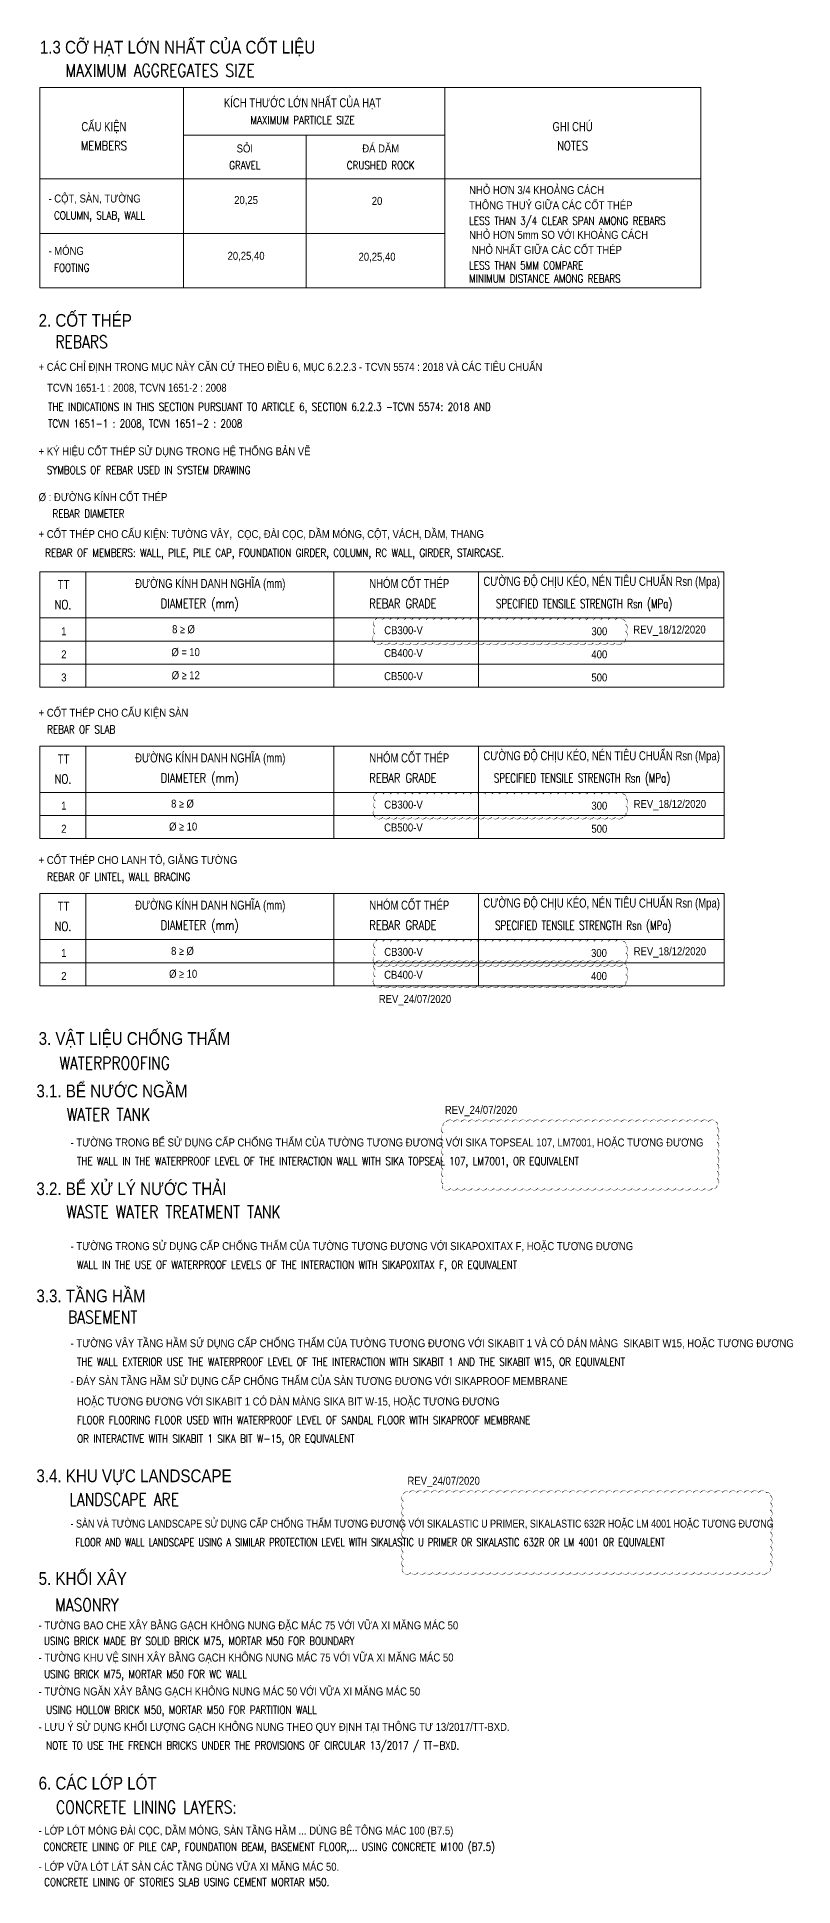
# Model space of a CAD drawing. Header units: millimetres. Extents: x 408913 to 1237273, y -191467 to -86666.
# Drawn here: x 493749 to 514529, y -182634 to -131793 of the extents above; entities that cross this region are included whole.
import ezdxf
from ezdxf.enums import TextEntityAlignment as Align

# ---------------------------------------------------------------- set-up
doc = ezdxf.new("R2010")
doc.units = ezdxf.units.MM
doc.header["$LTSCALE"] = 35
for name, color, linetype, lineweight in [('NDC_S_CONTINUOUS', 3, 'Continuous', 20), ('NDC_S_ENG TEXT', 2, 'Continuous', 9), ('NDC_S_VN TEXT', 7, 'Continuous', 9)]:
    doc.layers.add(name, color=color, linetype=linetype, lineweight=lineweight)
doc.styles.add('NDC_ARIAL', font='arial.ttf', dxfattribs={"width": 0.85})
doc.styles.add('NDC_ROMANS', font='romans.shx', dxfattribs={"width": 0.8})

msp = doc.modelspace()

# ---------------------------------------------------------------- linework, layer by layer
at = {"layer": 'DEFPOINTS', "color": 1}
for points in [[(503037.7, -148449.8, 0, 20, 0.5205671), (503237.7, -148449.8, 0, 20, 0.5205671), (503437.7, -148449.8, 0, 20, 0.5205671), (503637.7, -148449.8, 0, 20, 0.5205671), (503837.7, -148449.8, 0, 20, 0.5205671), (504037.7, -148449.8, 0, 20, 0.5205671), (504237.7, -148449.8, 0, 20, 0.5205671), (504437.7, -148449.8, 0, 20, 0.5205671), (504637.7, -148449.8, 0, 20, 0.5205671), (504837.7, -148449.8, 0, 20, 0.5205671), (505037.7, -148449.8, 0, 20, 0.5205671), (505237.7, -148449.8, 0, 20, 0.5205671), (505437.7, -148449.8, 0, 20, 0.5205671), (505637.7, -148449.8, 0, 20, 0.5205671), (505837.7, -148449.8, 0, 20, 0.5205671), (506037.7, -148449.8, 0, 20, 0.5205671), (506237.7, -148449.8, 0, 20, 0.5205671), (506437.7, -148449.8, 0, 20, 0.5205671), (506637.7, -148449.8, 0, 20, 0.5205671), (506837.7, -148449.8, 0, 20, 0.5205671), (507037.7, -148449.8, 0, 20, 0.5205671), (507237.7, -148449.8, 0, 20, 0.5205671), (507437.7, -148449.8, 0, 20, 0.5205671), (507637.7, -148449.8, 0, 20, 0.5205671), (507837.7, -148449.8, 0, 20, 0.5205671), (508037.7, -148449.8, 0, 20, 0.5205671), (508237.7, -148449.8, 0, 20, 0.5205671), (508437.7, -148449.8, 0, 20, 0.5205671), (508637.7, -148449.8, 0, 20, 0.5205671), (508837.7, -148449.8, 0, 20, 0.5205671), (509037.7, -148449.8, 0, 20, 0.5205671), (509237.7, -148449.8, 0, 20, 0.5205671), (509437.7, -148449.8, 0, 20, 0.5205671), (509637.7, -148449.8, 0, 20, 0.5205671), (509837.7, -148449.8, 0, 20, 0.5205671), (509925.2, -148337.3, 0, 20, 0.5205671), (509925.2, -148137.3, 0, 20, 0.5205671), (509925.2, -147937.3, 0, 20, 0.5205671), (509847.2, -147815.3, 0, 20, 0.5205671), (509647.2, -147815.3, 0, 20, 0.5205671), (509447.2, -147815.3, 0, 20, 0.5205671), (509247.2, -147815.3, 0, 20, 0.5205671), (509047.2, -147815.3, 0, 20, 0.5205671), (508847.2, -147815.3, 0, 20, 0.5205671), (508647.2, -147815.3, 0, 20, 0.5205671), (508447.2, -147815.3, 0, 20, 0.5205671), (508247.2, -147815.3, 0, 20, 0.5205671), (508047.2, -147815.3, 0, 20, 0.5205671), (507847.2, -147815.3, 0, 20, 0.5205671), (507647.2, -147815.3, 0, 20, 0.5205671), (507447.2, -147815.3, 0, 20, 0.5205671), (507247.2, -147815.3, 0, 20, 0.5205671), (507047.2, -147815.3, 0, 20, 0.5205671), (506847.2, -147815.3, 0, 20, 0.5205671), (506647.2, -147815.3, 0, 20, 0.5205671), (506447.2, -147815.3, 0, 20, 0.5205671), (506247.2, -147815.3, 0, 20, 0.5205671), (506047.2, -147815.3, 0, 20, 0.5205671), (505847.2, -147815.3, 0, 20, 0.5205671), (505647.2, -147815.3, 0, 20, 0.5205671), (505447.2, -147815.3, 0, 20, 0.5205671), (505247.2, -147815.3, 0, 20, 0.5205671), (505047.2, -147815.3, 0, 20, 0.5205671), (504847.2, -147815.3, 0, 20, 0.5205671), (504647.2, -147815.3, 0, 20, 0.5205671), (504447.2, -147815.3, 0, 20, 0.5205671), (504247.2, -147815.3, 0, 20, 0.5205671), (504047.2, -147815.3, 0, 20, 0.5205671), (503847.2, -147815.3, 0, 20, 0.5205671), (503647.2, -147815.3, 0, 20, 0.5205671), (503447.2, -147815.3, 0, 20, 0.5205671), (503247.2, -147815.3, 0, 20, 0.5205671), (503047.2, -147815.3, 0, 20, 0.5205671), (503037.7, -148005.8, 0, 20, 0.5205671), (503037.7, -148205.8, 0, 20, 0.5205671)], [(503047.9, -153245.3, 0, 20, 0.5205671), (503247.9, -153245.3, 0, 20, 0.5205671), (503447.9, -153245.3, 0, 20, 0.5205671), (503647.9, -153245.3, 0, 20, 0.5205671), (503847.9, -153245.3, 0, 20, 0.5205671), (504047.9, -153245.3, 0, 20, 0.5205671), (504247.9, -153245.3, 0, 20, 0.5205671), (504447.9, -153245.3, 0, 20, 0.5205671), (504647.9, -153245.3, 0, 20, 0.5205671), (504847.9, -153245.3, 0, 20, 0.5205671), (505047.9, -153245.3, 0, 20, 0.5205671), (505247.9, -153245.3, 0, 20, 0.5205671), (505447.9, -153245.3, 0, 20, 0.5205671), (505647.9, -153245.3, 0, 20, 0.5205671), (505847.9, -153245.3, 0, 20, 0.5205671), (506047.9, -153245.3, 0, 20, 0.5205671), (506247.9, -153245.3, 0, 20, 0.5205671), (506447.9, -153245.3, 0, 20, 0.5205671), (506647.9, -153245.3, 0, 20, 0.5205671), (506847.9, -153245.3, 0, 20, 0.5205671), (507047.9, -153245.3, 0, 20, 0.5205671), (507247.9, -153245.3, 0, 20, 0.5205671), (507447.9, -153245.3, 0, 20, 0.5205671), (507647.9, -153245.3, 0, 20, 0.5205671), (507847.9, -153245.3, 0, 20, 0.5205671), (508047.9, -153245.3, 0, 20, 0.5205671), (508247.9, -153245.3, 0, 20, 0.5205671), (508447.9, -153245.3, 0, 20, 0.5205671), (508647.9, -153245.3, 0, 20, 0.5205671), (508847.9, -153245.3, 0, 20, 0.5205671), (509047.9, -153245.3, 0, 20, 0.5205671), (509247.9, -153245.3, 0, 20, 0.5205671), (509447.9, -153245.3, 0, 20, 0.5205671), (509647.9, -153245.3, 0, 20, 0.5205671), (509847.9, -153245.3, 0, 20, 0.5205671), (509935.5, -153132.9, 0, 20, 0.5205671), (509935.5, -152932.9, 0, 20, 0.5205671), (509935.5, -152732.9, 0, 20, 0.5205671), (509857.5, -152610.9, 0, 20, 0.5205671), (509657.5, -152610.9, 0, 20, 0.5205671), (509457.5, -152610.9, 0, 20, 0.5205671), (509257.5, -152610.9, 0, 20, 0.5205671), (509057.5, -152610.9, 0, 20, 0.5205671), (508857.5, -152610.9, 0, 20, 0.5205671), (508657.5, -152610.9, 0, 20, 0.5205671), (508457.5, -152610.9, 0, 20, 0.5205671), (508257.5, -152610.9, 0, 20, 0.5205671), (508057.5, -152610.9, 0, 20, 0.5205671), (507857.5, -152610.9, 0, 20, 0.5205671), (507657.5, -152610.9, 0, 20, 0.5205671), (507457.5, -152610.9, 0, 20, 0.5205671), (507257.5, -152610.9, 0, 20, 0.5205671), (507057.5, -152610.9, 0, 20, 0.5205671), (506857.5, -152610.9, 0, 20, 0.5205671), (506657.5, -152610.9, 0, 20, 0.5205671), (506457.5, -152610.9, 0, 20, 0.5205671), (506257.5, -152610.9, 0, 20, 0.5205671), (506057.5, -152610.9, 0, 20, 0.5205671), (505857.5, -152610.9, 0, 20, 0.5205671), (505657.5, -152610.9, 0, 20, 0.5205671), (505457.5, -152610.9, 0, 20, 0.5205671), (505257.5, -152610.9, 0, 20, 0.5205671), (505057.5, -152610.9, 0, 20, 0.5205671), (504857.5, -152610.9, 0, 20, 0.5205671), (504657.5, -152610.9, 0, 20, 0.5205671), (504457.5, -152610.9, 0, 20, 0.5205671), (504257.5, -152610.9, 0, 20, 0.5205671), (504057.5, -152610.9, 0, 20, 0.5205671), (503857.5, -152610.9, 0, 20, 0.5205671), (503657.5, -152610.9, 0, 20, 0.5205671), (503457.5, -152610.9, 0, 20, 0.5205671), (503257.5, -152610.9, 0, 20, 0.5205671), (503057.5, -152610.9, 0, 20, 0.5205671), (503047.9, -152801.3, 0, 20, 0.5205671), (503047.9, -153001.3, 0, 20, 0.5205671)], [(503047.9, -157294.7, 0, 20, 0.5205671), (503247.9, -157294.7, 0, 20, 0.5205671), (503447.9, -157294.7, 0, 20, 0.5205671), (503647.9, -157294.7, 0, 20, 0.5205671), (503847.9, -157294.7, 0, 20, 0.5205671), (504047.9, -157294.7, 0, 20, 0.5205671), (504247.9, -157294.7, 0, 20, 0.5205671), (504447.9, -157294.7, 0, 20, 0.5205671), (504647.9, -157294.7, 0, 20, 0.5205671), (504847.9, -157294.7, 0, 20, 0.5205671), (505047.9, -157294.7, 0, 20, 0.5205671), (505247.9, -157294.7, 0, 20, 0.5205671), (505447.9, -157294.7, 0, 20, 0.5205671), (505647.9, -157294.7, 0, 20, 0.5205671), (505847.9, -157294.7, 0, 20, 0.5205671), (506047.9, -157294.7, 0, 20, 0.5205671), (506247.9, -157294.7, 0, 20, 0.5205671), (506447.9, -157294.7, 0, 20, 0.5205671), (506647.9, -157294.7, 0, 20, 0.5205671), (506847.9, -157294.7, 0, 20, 0.5205671), (507047.9, -157294.7, 0, 20, 0.5205671), (507247.9, -157294.7, 0, 20, 0.5205671), (507447.9, -157294.7, 0, 20, 0.5205671), (507647.9, -157294.7, 0, 20, 0.5205671), (507847.9, -157294.7, 0, 20, 0.5205671), (508047.9, -157294.7, 0, 20, 0.5205671), (508247.9, -157294.7, 0, 20, 0.5205671), (508447.9, -157294.7, 0, 20, 0.5205671), (508647.9, -157294.7, 0, 20, 0.5205671), (508847.9, -157294.7, 0, 20, 0.5205671), (509047.9, -157294.7, 0, 20, 0.5205671), (509247.9, -157294.7, 0, 20, 0.5205671), (509447.9, -157294.7, 0, 20, 0.5205671), (509647.9, -157294.7, 0, 20, 0.5205671), (509847.9, -157294.7, 0, 20, 0.5205671), (509935.5, -157182.2, 0, 20, 0.5205671), (509935.5, -156982.2, 0, 20, 0.5205671), (509935.5, -156782.2, 0, 20, 0.5205671), (509857.5, -156660.2, 0, 20, 0.5205671), (509657.5, -156660.2, 0, 20, 0.5205671), (509457.5, -156660.2, 0, 20, 0.5205671), (509257.5, -156660.2, 0, 20, 0.5205671), (509057.5, -156660.2, 0, 20, 0.5205671), (508857.5, -156660.2, 0, 20, 0.5205671), (508657.5, -156660.2, 0, 20, 0.5205671), (508457.5, -156660.2, 0, 20, 0.5205671), (508257.5, -156660.2, 0, 20, 0.5205671), (508057.5, -156660.2, 0, 20, 0.5205671), (507857.5, -156660.2, 0, 20, 0.5205671), (507657.5, -156660.2, 0, 20, 0.5205671), (507457.5, -156660.2, 0, 20, 0.5205671), (507257.5, -156660.2, 0, 20, 0.5205671), (507057.5, -156660.2, 0, 20, 0.5205671), (506857.5, -156660.2, 0, 20, 0.5205671), (506657.5, -156660.2, 0, 20, 0.5205671), (506457.5, -156660.2, 0, 20, 0.5205671), (506257.5, -156660.2, 0, 20, 0.5205671), (506057.5, -156660.2, 0, 20, 0.5205671), (505857.5, -156660.2, 0, 20, 0.5205671), (505657.5, -156660.2, 0, 20, 0.5205671), (505457.5, -156660.2, 0, 20, 0.5205671), (505257.5, -156660.2, 0, 20, 0.5205671), (505057.5, -156660.2, 0, 20, 0.5205671), (504857.5, -156660.2, 0, 20, 0.5205671), (504657.5, -156660.2, 0, 20, 0.5205671), (504457.5, -156660.2, 0, 20, 0.5205671), (504257.5, -156660.2, 0, 20, 0.5205671), (504057.5, -156660.2, 0, 20, 0.5205671), (503857.5, -156660.2, 0, 20, 0.5205671), (503657.5, -156660.2, 0, 20, 0.5205671), (503457.5, -156660.2, 0, 20, 0.5205671), (503257.5, -156660.2, 0, 20, 0.5205671), (503057.5, -156660.2, 0, 20, 0.5205671), (503047.9, -156850.7, 0, 20, 0.5205671), (503047.9, -157050.7, 0, 20, 0.5205671)], [(503047.9, -157881.9, 0, 20, 0.5205671), (503247.9, -157881.9, 0, 20, 0.5205671), (503447.9, -157881.9, 0, 20, 0.5205671), (503647.9, -157881.9, 0, 20, 0.5205671), (503847.9, -157881.9, 0, 20, 0.5205671), (504047.9, -157881.9, 0, 20, 0.5205671), (504247.9, -157881.9, 0, 20, 0.5205671), (504447.9, -157881.9, 0, 20, 0.5205671), (504647.9, -157881.9, 0, 20, 0.5205671), (504847.9, -157881.9, 0, 20, 0.5205671), (505047.9, -157881.9, 0, 20, 0.5205671), (505247.9, -157881.9, 0, 20, 0.5205671), (505447.9, -157881.9, 0, 20, 0.5205671), (505647.9, -157881.9, 0, 20, 0.5205671), (505847.9, -157881.9, 0, 20, 0.5205671), (506047.9, -157881.9, 0, 20, 0.5205671), (506247.9, -157881.9, 0, 20, 0.5205671), (506447.9, -157881.9, 0, 20, 0.5205671), (506647.9, -157881.9, 0, 20, 0.5205671), (506847.9, -157881.9, 0, 20, 0.5205671), (507047.9, -157881.9, 0, 20, 0.5205671), (507247.9, -157881.9, 0, 20, 0.5205671), (507447.9, -157881.9, 0, 20, 0.5205671), (507647.9, -157881.9, 0, 20, 0.5205671), (507847.9, -157881.9, 0, 20, 0.5205671), (508047.9, -157881.9, 0, 20, 0.5205671), (508247.9, -157881.9, 0, 20, 0.5205671), (508447.9, -157881.9, 0, 20, 0.5205671), (508647.9, -157881.9, 0, 20, 0.5205671), (508847.9, -157881.9, 0, 20, 0.5205671), (509047.9, -157881.9, 0, 20, 0.5205671), (509247.9, -157881.9, 0, 20, 0.5205671), (509447.9, -157881.9, 0, 20, 0.5205671), (509647.9, -157881.9, 0, 20, 0.5205671), (509847.9, -157881.9, 0, 20, 0.5205671), (509935.5, -157769.5, 0, 20, 0.5205671), (509935.5, -157569.5, 0, 20, 0.5205671), (509935.5, -157369.5, 0, 20, 0.5205671), (509857.5, -157247.5, 0, 20, 0.5205671), (509657.5, -157247.5, 0, 20, 0.5205671), (509457.5, -157247.5, 0, 20, 0.5205671), (509257.5, -157247.5, 0, 20, 0.5205671), (509057.5, -157247.5, 0, 20, 0.5205671), (508857.5, -157247.5, 0, 20, 0.5205671), (508657.5, -157247.5, 0, 20, 0.5205671), (508457.5, -157247.5, 0, 20, 0.5205671), (508257.5, -157247.5, 0, 20, 0.5205671), (508057.5, -157247.5, 0, 20, 0.5205671), (507857.5, -157247.5, 0, 20, 0.5205671), (507657.5, -157247.5, 0, 20, 0.5205671), (507457.5, -157247.5, 0, 20, 0.5205671), (507257.5, -157247.5, 0, 20, 0.5205671), (507057.5, -157247.5, 0, 20, 0.5205671), (506857.5, -157247.5, 0, 20, 0.5205671), (506657.5, -157247.5, 0, 20, 0.5205671), (506457.5, -157247.5, 0, 20, 0.5205671), (506257.5, -157247.5, 0, 20, 0.5205671), (506057.5, -157247.5, 0, 20, 0.5205671), (505857.5, -157247.5, 0, 20, 0.5205671), (505657.5, -157247.5, 0, 20, 0.5205671), (505457.5, -157247.5, 0, 20, 0.5205671), (505257.5, -157247.5, 0, 20, 0.5205671), (505057.5, -157247.5, 0, 20, 0.5205671), (504857.5, -157247.5, 0, 20, 0.5205671), (504657.5, -157247.5, 0, 20, 0.5205671), (504457.5, -157247.5, 0, 20, 0.5205671), (504257.5, -157247.5, 0, 20, 0.5205671), (504057.5, -157247.5, 0, 20, 0.5205671), (503857.5, -157247.5, 0, 20, 0.5205671), (503657.5, -157247.5, 0, 20, 0.5205671), (503457.5, -157247.5, 0, 20, 0.5205671), (503257.5, -157247.5, 0, 20, 0.5205671), (503057.5, -157247.5, 0, 20, 0.5205671), (503047.9, -157437.9, 0, 20, 0.5205671), (503047.9, -157637.9, 0, 20, 0.5205671)], [(504913.1, -163450.4, 0, 20, 0.5205671), (505113.1, -163450.4, 0, 20, 0.5205671), (505313.1, -163450.4, 0, 20, 0.5205671), (505513.1, -163450.4, 0, 20, 0.5205671), (505713.1, -163450.4, 0, 20, 0.5205671), (505913.1, -163450.4, 0, 20, 0.5205671), (506113.1, -163450.4, 0, 20, 0.5205671), (506313.1, -163450.4, 0, 20, 0.5205671), (506513.1, -163450.4, 0, 20, 0.5205671), (506713.1, -163450.4, 0, 20, 0.5205671), (506913.1, -163450.4, 0, 20, 0.5205671), (507113.1, -163450.4, 0, 20, 0.5205671), (507313.1, -163450.4, 0, 20, 0.5205671), (507513.1, -163450.4, 0, 20, 0.5205671), (507713.1, -163450.4, 0, 20, 0.5205671), (507913.1, -163450.4, 0, 20, 0.5205671), (508113.1, -163450.4, 0, 20, 0.5205671), (508313.1, -163450.4, 0, 20, 0.5205671), (508513.1, -163450.4, 0, 20, 0.5205671), (508713.1, -163450.4, 0, 20, 0.5205671), (508913.1, -163450.4, 0, 20, 0.5205671), (509113.1, -163450.4, 0, 20, 0.5205671), (509313.1, -163450.4, 0, 20, 0.5205671), (509513.1, -163450.4, 0, 20, 0.5205671), (509713.1, -163450.4, 0, 20, 0.5205671), (509913.1, -163450.4, 0, 20, 0.5205671), (510113.1, -163450.4, 0, 20, 0.5205671), (510313.1, -163450.4, 0, 20, 0.5205671), (510513.1, -163450.4, 0, 20, 0.5205671), (510713.1, -163450.4, 0, 20, 0.5205671), (510913.1, -163450.4, 0, 20, 0.5205671), (511113.1, -163450.4, 0, 20, 0.5205671), (511313.1, -163450.4, 0, 20, 0.5205671), (511513.1, -163450.4, 0, 20, 0.5205671), (511713.1, -163450.4, 0, 20, 0.5205671), (511913.1, -163450.4, 0, 20, 0.5205671), (512113.1, -163450.4, 0, 20, 0.5205671), (512313.1, -163450.4, 0, 20, 0.5205671), (512443, -163380.2, 0, 20, 0.5205671), (512443, -163180.2, 0, 20, 0.5205671), (512443, -162980.2, 0, 20, 0.5205671), (512443, -162780.2, 0, 20, 0.5205671), (512443, -162580.2, 0, 20, 0.5205671), (512443, -162380.2, 0, 20, 0.5205671), (512443, -162180.2, 0, 20, 0.5205671), (512443, -161980.2, 0, 20, 0.5205671), (512443, -161780.2, 0, 20, 0.5205671), (512402.2, -161621, 0, 20, 0.5205671), (512202.2, -161621, 0, 20, 0.5205671), (512002.2, -161621, 0, 20, 0.5205671), (511802.2, -161621, 0, 20, 0.5205671), (511602.2, -161621, 0, 20, 0.5205671), (511402.2, -161621, 0, 20, 0.5205671), (511202.2, -161621, 0, 20, 0.5205671), (511002.2, -161621, 0, 20, 0.5205671), (510802.2, -161621, 0, 20, 0.5205671), (510602.2, -161621, 0, 20, 0.5205671), (510402.2, -161621, 0, 20, 0.5205671), (510202.2, -161621, 0, 20, 0.5205671), (510002.2, -161621, 0, 20, 0.5205671), (509802.2, -161621, 0, 20, 0.5205671), (509602.2, -161621, 0, 20, 0.5205671), (509402.2, -161621, 0, 20, 0.5205671), (509202.2, -161621, 0, 20, 0.5205671), (509002.2, -161621, 0, 20, 0.5205671), (508802.2, -161621, 0, 20, 0.5205671), (508602.2, -161621, 0, 20, 0.5205671), (508402.2, -161621, 0, 20, 0.5205671), (508202.2, -161621, 0, 20, 0.5205671), (508002.2, -161621, 0, 20, 0.5205671), (507802.2, -161621, 0, 20, 0.5205671), (507602.2, -161621, 0, 20, 0.5205671), (507402.2, -161621, 0, 20, 0.5205671), (507202.2, -161621, 0, 20, 0.5205671), (507002.2, -161621, 0, 20, 0.5205671), (506802.2, -161621, 0, 20, 0.5205671), (506602.2, -161621, 0, 20, 0.5205671), (506402.2, -161621, 0, 20, 0.5205671), (506202.2, -161621, 0, 20, 0.5205671), (506002.2, -161621, 0, 20, 0.5205671), (505802.2, -161621, 0, 20, 0.5205671), (505602.2, -161621, 0, 20, 0.5205671), (505402.2, -161621, 0, 20, 0.5205671), (505202.2, -161621, 0, 20, 0.5205671), (505002.2, -161621, 0, 20, 0.5205671), (504913.1, -161731.8, 0, 20, 0.5205671), (504913.1, -161931.8, 0, 20, 0.5205671), (504913.1, -162131.8, 0, 20, 0.5205671), (504913.1, -162331.8, 0, 20, 0.5205671), (504913.1, -162531.8, 0, 20, 0.5205671), (504913.1, -162731.8, 0, 20, 0.5205671), (504913.1, -162931.8, 0, 20, 0.5205671), (504913.1, -163131.8, 0, 20, 0.5205671), (504913.1, -163331.8, 0, 20, 0.5205671)], [(503822.7, -174013.2, 0, 20, 0.5205671), (504022.7, -174013.2, 0, 20, 0.5205671), (504222.7, -174013.2, 0, 20, 0.5205671), (504422.7, -174013.2, 0, 20, 0.5205671), (504622.7, -174013.2, 0, 20, 0.5205671), (504822.7, -174013.2, 0, 20, 0.5205671), (505022.7, -174013.2, 0, 20, 0.5205671), (505222.7, -174013.2, 0, 20, 0.5205671), (505422.7, -174013.2, 0, 20, 0.5205671), (505622.7, -174013.2, 0, 20, 0.5205671), (505822.7, -174013.2, 0, 20, 0.5205671), (506022.7, -174013.2, 0, 20, 0.5205671), (506222.7, -174013.2, 0, 20, 0.5205671), (506422.7, -174013.2, 0, 20, 0.5205671), (506622.7, -174013.2, 0, 20, 0.5205671), (506822.7, -174013.2, 0, 20, 0.5205671), (507022.7, -174013.2, 0, 20, 0.5205671), (507222.7, -174013.2, 0, 20, 0.5205671), (507422.7, -174013.2, 0, 20, 0.5205671), (507622.7, -174013.2, 0, 20, 0.5205671), (507822.7, -174013.2, 0, 20, 0.5205671), (508022.7, -174013.2, 0, 20, 0.5205671), (508222.7, -174013.2, 0, 20, 0.5205671), (508422.7, -174013.2, 0, 20, 0.5205671), (508622.7, -174013.2, 0, 20, 0.5205671), (508822.7, -174013.2, 0, 20, 0.5205671), (509022.7, -174013.2, 0, 20, 0.5205671), (509222.7, -174013.2, 0, 20, 0.5205671), (509422.7, -174013.2, 0, 20, 0.5205671), (509622.7, -174013.2, 0, 20, 0.5205671), (509822.7, -174013.2, 0, 20, 0.5205671), (510022.7, -174013.2, 0, 20, 0.5205671), (510222.7, -174013.2, 0, 20, 0.5205671), (510422.7, -174013.2, 0, 20, 0.5205671), (510622.7, -174013.2, 0, 20, 0.5205671), (510822.7, -174013.2, 0, 20, 0.5205671), (511022.7, -174013.2, 0, 20, 0.5205671), (511222.7, -174013.2, 0, 20, 0.5205671), (511422.7, -174013.2, 0, 20, 0.5205671), (511622.7, -174013.2, 0, 20, 0.5205671), (511822.7, -174013.2, 0, 20, 0.5205671), (512022.7, -174013.2, 0, 20, 0.5205671), (512222.7, -174013.2, 0, 20, 0.5205671), (512422.7, -174013.2, 0, 20, 0.5205671), (512622.7, -174013.2, 0, 20, 0.5205671), (512822.7, -174013.2, 0, 20, 0.5205671), (513022.7, -174013.2, 0, 20, 0.5205671), (513222.7, -174013.2, 0, 20, 0.5205671), (513422.7, -174013.2, 0, 20, 0.5205671), (513622.7, -174013.2, 0, 20, 0.5205671), (513822.7, -174013.2, 0, 20, 0.5205671), (513904.4, -173894.9, 0, 20, 0.5205671), (513904.4, -173694.9, 0, 20, 0.5205671), (513904.4, -173494.9, 0, 20, 0.5205671), (513904.4, -173294.9, 0, 20, 0.5205671), (513904.4, -173094.9, 0, 20, 0.5205671), (513904.4, -172894.9, 0, 20, 0.5205671), (513904.4, -172694.9, 0, 20, 0.5205671), (513904.4, -172494.9, 0, 20, 0.5205671), (513904.4, -172294.9, 0, 20, 0.5205671), (513904.4, -172094.9, 0, 20, 0.5205671), (513904.4, -171894.9, 0, 20, 0.5205671), (513781.9, -171817.3, 0, 20, 0.5205671), (513581.9, -171817.3, 0, 20, 0.5205671), (513381.9, -171817.3, 0, 20, 0.5205671), (513181.9, -171817.3, 0, 20, 0.5205671), (512981.9, -171817.3, 0, 20, 0.5205671), (512781.9, -171817.3, 0, 20, 0.5205671), (512581.9, -171817.3, 0, 20, 0.5205671), (512381.9, -171817.3, 0, 20, 0.5205671), (512181.9, -171817.3, 0, 20, 0.5205671), (511981.9, -171817.3, 0, 20, 0.5205671), (511781.9, -171817.3, 0, 20, 0.5205671), (511581.9, -171817.3, 0, 20, 0.5205671), (511381.9, -171817.3, 0, 20, 0.5205671), (511181.9, -171817.3, 0, 20, 0.5205671), (510981.9, -171817.3, 0, 20, 0.5205671), (510781.9, -171817.3, 0, 20, 0.5205671), (510581.9, -171817.3, 0, 20, 0.5205671), (510381.9, -171817.3, 0, 20, 0.5205671), (510181.9, -171817.3, 0, 20, 0.5205671), (509981.9, -171817.3, 0, 20, 0.5205671), (509781.9, -171817.3, 0, 20, 0.5205671), (509581.9, -171817.3, 0, 20, 0.5205671), (509381.9, -171817.3, 0, 20, 0.5205671), (509181.9, -171817.3, 0, 20, 0.5205671), (508981.9, -171817.3, 0, 20, 0.5205671), (508781.9, -171817.3, 0, 20, 0.5205671), (508581.9, -171817.3, 0, 20, 0.5205671), (508381.9, -171817.3, 0, 20, 0.5205671), (508181.9, -171817.3, 0, 20, 0.5205671), (507981.9, -171817.3, 0, 20, 0.5205671), (507781.9, -171817.3, 0, 20, 0.5205671), (507581.9, -171817.3, 0, 20, 0.5205671), (507381.9, -171817.3, 0, 20, 0.5205671), (507181.9, -171817.3, 0, 20, 0.5205671), (506981.9, -171817.3, 0, 20, 0.5205671), (506781.9, -171817.3, 0, 20, 0.5205671), (506581.9, -171817.3, 0, 20, 0.5205671), (506381.9, -171817.3, 0, 20, 0.5205671), (506181.9, -171817.3, 0, 20, 0.5205671), (505981.9, -171817.3, 0, 20, 0.5205671), (505781.9, -171817.3, 0, 20, 0.5205671), (505581.9, -171817.3, 0, 20, 0.5205671), (505381.9, -171817.3, 0, 20, 0.5205671), (505181.9, -171817.3, 0, 20, 0.5205671), (504981.9, -171817.3, 0, 20, 0.5205671), (504781.9, -171817.3, 0, 20, 0.5205671), (504581.9, -171817.3, 0, 20, 0.5205671), (504381.9, -171817.3, 0, 20, 0.5205671), (504181.9, -171817.3, 0, 20, 0.5205671), (503981.9, -171817.3, 0, 20, 0.5205671), (503822.7, -171858.1, 0, 20, 0.5205671), (503822.7, -172058.1, 0, 20, 0.5205671), (503822.7, -172258.1, 0, 20, 0.5205671), (503822.7, -172458.1, 0, 20, 0.5205671), (503822.7, -172658.1, 0, 20, 0.5205671), (503822.7, -172858.1, 0, 20, 0.5205671), (503822.7, -173058.1, 0, 20, 0.5205671), (503822.7, -173258.1, 0, 20, 0.5205671), (503822.7, -173458.1, 0, 20, 0.5205671), (503822.7, -173658.1, 0, 20, 0.5205671), (503822.7, -173858.1, 0, 20, 0.5205671)]]:
    msp.add_lwpolyline(points, format="xyseb", close=True, dxfattribs=at)
at = {"layer": 'NDC_S_CONTINUOUS'}
for p, q in [((511994.3, -133178.8), (493827.2, -133178.8)), ((493827.2, -133178.8), (493827.2, -138690)), ((497775, -133178.8), (497775, -138690)), ((504958.2, -133178.8), (504958.2, -138690)), ((511994.3, -133178.8), (511994.3, -138690)), ((504958.2, -134490), (497775, -134490)), ((501149.4, -138690), (501149.4, -134490)), ((511994.3, -135698), (493827.2, -135698)), ((504958.2, -137194), (493827.2, -137194)), ((511994.3, -138690), (493827.2, -138690)), ((493827.2, -149671.5), (493827.2, -146499.2)), ((493827.2, -146499.2), (512629.4, -146499.2)), ((495096.1, -146499.2), (495096.1, -149671.5)), ((501911, -146499.2), (501911, -149671.5)), ((505884.2, -146499.2), (505884.2, -149671.5)), ((512629.4, -146499.2), (512629.4, -149671.5)), ((493827.2, -147768.1), (512629.4, -147768.1)), ((512629.4, -148402.5), (493827.2, -148402.5)), ((512629.4, -149037), (493827.2, -149037)), ((493827.2, -149671.5), (512629.4, -149671.5)), ((493827.2, -153832.6), (493827.2, -151294.7)), ((493827.2, -151294.7), (512639.6, -151294.7)), ((495096.1, -151294.7), (495096.1, -153832.6)), ((501911, -151294.7), (501911, -153832.6)), ((505884.2, -151294.7), (505884.2, -153832.6)), ((512639.6, -151294.7), (512639.6, -153832.6)), ((493827.2, -152563.6), (512639.6, -152563.6)), ((493827.2, -153198.1), (512639.6, -153198.1)), ((493827.2, -153832.6), (512639.6, -153832.6)), ((493827.2, -157881.9), (493827.2, -155344.1)), ((493827.2, -155344.1), (512639.6, -155344.1)), ((495096.1, -155344.1), (495096.1, -157881.9)), ((501911, -155344.1), (501911, -157881.9)), ((505884.2, -155344.1), (505884.2, -157881.9)), ((512639.6, -155344.1), (512639.6, -157881.9)), ((493827.2, -156613), (512639.6, -156613)), ((493827.2, -157247.5), (512639.6, -157247.5)), ((493827.2, -157881.9), (512639.6, -157881.9))]:
    msp.add_line(p, q, dxfattribs=at)

# ---------------------------------------------------------------- texts
at = {"layer": 'DEFPOINTS', "color": 1, "style": 'NDC_ARIAL', "width": 0.85}
for s, p in [('REV_18/12/2020', (510139.7, -148196.4)), ('REV_18/12/2020', (510150, -152992)), ('REV_18/12/2020', (510150, -157041.3)), ('REV_24/07/2020', (503144.8, -158354.7)), ('REV_24/07/2020', (504959.8, -161403.7)), ('REV_24/07/2020', (503932.1, -171601.1))]:
    msp.add_text(s, height=220, dxfattribs=at).set_placement(p)
at = {"layer": 'NDC_S_ENG TEXT', "style": 'NDC_ROMANS'}
for s, height, width, p in [('MAXIMUM AGGREGATES SIZE', 350, 0.8, (494533.5, -132886.5)), ('NO.', 250, 0.8, (494231.9, -147524.8)), ('DIAMETER (mm)', 250, 0.8, (497149.6, -147495.3)), ('REBAR GRADE', 250, 0.8, (502882, -147495.3)), ('SPECIFIED TENSILE STRENGTH Rsn (MPa)', 250, 0.7, (506364.1, -147498.8)), ('DIAMETER (mm)', 250, 0.8, (497149.6, -152290.8)), ('SPECIFIED TENSILE STRENGTH Rsn (MPa)', 250, 0.7, (506306.7, -152294.3)), ('NO.', 250, 0.8, (494231.9, -152320.4)), ('REBAR GRADE', 250, 0.8, (502882, -152290.8)), ('DIAMETER (mm)', 250, 0.8, (497149.6, -156340.2)), ('SPECIFIED TENSILE STRENGTH Rsn (MPa)', 250, 0.7, (506339.9, -156343.7)), ('NO.', 250, 0.8, (494231.9, -156369.7)), ('REBAR GRADE', 250, 0.8, (502882, -156340.2))]:
    msp.add_text(s, height=height, dxfattribs=dict(at, width=width)).set_placement(p)
at = {"layer": 'NDC_S_ENG TEXT', "ltscale": 30, "style": 'NDC_ROMANS', "width": 0.8}
for s, height, p in [('MAXIMUM PARTICLE SIZE', 220, (501049.3, -134189.2)), ('MEMBERS', 250, (495587.6, -134908.1)), ('NOTES', 250, (508470.1, -134908.1)), ('GRAVEL', 220, (499462.3, -135430.8)), ('CRUSHED ROCK', 220, (503197.1, -135430.8))]:
    msp.add_text(s, height=height, dxfattribs=at).set_placement(p, align=Align.CENTER)
at = {"layer": 'NDC_S_ENG TEXT', "ltscale": 30, "style": 'NDC_ROMANS'}
for s, height, width, p in [('COLUMN, SLAB, WALL', 220, 0.8, (494218.4, -136807.4)), ('LESS THAN 3/4 CLEAR SPAN AMONG REBARS', 220, 0.8, (505627.6, -136956.2)), ('FOOTING', 220, 0.8, (494218.4, -138246.9)), ('LESS THAN 5MM COMPARE ', 220, 0.8, (505627.6, -138184.3)), ('MINIMUM DISTANCE AMONG REBARS', 220, 0.8, (505627.6, -138546.3)), ('REBARS', 350, 0.8, (494252, -140352.5)), ('THE INDICATIONS IN THIS SECTION PURSUANT TO ARTICLE 6, SECTION 6.2.2.3 -TCVN 5574: 2018 AND', 220, 0.8, (494054.4, -142072.2)), ('TCVN 1651-1 : 2008, TCVN 1651-2 : 2008', 220, 0.8, (494054.4, -142534.2)), ('SYMBOLS OF REBAR USED IN SYSTEM DRAWING', 220, 0.8, (494020.5, -143810.8)), ('REBAR DIAMETER', 220, 0.8, (494174.8, -145008.5)), ('REBAR OF MEMBERS: WALL, PILE, PILE CAP, FOUNDATION GIRDER, COLUMN, RC WALL, GIRDER, STAIRCASE.', 220, 0.8, (493973.7, -146085.4)), ('REBAR OF SLAB', 220, 0.8, (494030.5, -150943.3)), ('REBAR OF LINTEL, WALL BRACING', 220, 0.8, (494030.5, -154992.7)), ('WATERPROOFING', 350, 0.8, (494366, -160182.4)), ('WATER TANK', 350, 0.8, (494566.6, -161597.8)), ('THE WALL IN THE WATERPROOF LEVEL OF THE INTERACTION WALL WITH SIKA TOPSEAL 107, LM7001, OR EQUIVALENT', 220, 0.8, (494848.2, -162810.9)), ('WASTE WATER TREATMENT TANK', 350, 0.8, (494553.5, -164275.7)), ('WALL IN THE USE OF WATERPROOF LEVELS OF THE INTERACTION WITH SIKAPOXITAX F, OR EQUIVALENT', 220, 0.8, (494848.2, -165661.3)), ('BASEMENT', 350, 0.8, (494600.7, -167167)), ('THE WALL EXTERIOR USE THE WATERPROOF LEVEL OF THE INTERACTION WITH SIKABIT 1 AND THE SIKABIT W15, OR EQUIVALENT', 220, 0.8, (494848.2, -168331.4)), ('FLOOR FLOORING FLOOR USED WITH WATERPROOF LEVEL OF SANDAL FLOOR WITH SIKAPROOF MEMBRANE', 220, 0.8, (494848.2, -169932)), ('OR INTERACTIVE WITH SIKABIT 1 SIKA BIT W-15, OR EQUIVALENT', 220, 0.8, (494852, -170443)), ('LANDSCAPE ARE', 350, 0.8, (494638.2, -172179.2)), ('FLOOR AND WALL LANDSCAPE USING A SIMILAR PROTECTION LEVEL WITH SIKALASTIC U PRIMER OR SIKALASTIC 632R OR LM 4001 OR EQUIVALENT', 220, 0.75, (494804.1, -173290.7)), ('MASONRY', 350, 0.8, (494249.6, -175079.3)), ('USING BRICK MADE BY SOLID BRICK M75, MORTAR M50 FOR BOUNDARY', 220, 0.8, (493940, -176006.9)), ('USING BRICK M75, MORTAR M50 FOR WC WALL', 220, 0.8, (493945.6, -176918.4)), ('USING HOLLOW BRICK M50, MORTAR M50 FOR PARTITION WALL', 220, 0.8, (494000.9, -177903.2)), ('NOTE TO USE THE FRENCH BRICKS UNDER THE PROVISIONS OF CIRCULAR 13/2017 / TT-BXD.', 220, 0.8, (494000.9, -178877.4)), ('CONCRETE LINING LAYERS:', 350, 0.8, (494271, -180640.1)), ('CONCRETE LINING OF PILE CAP, FOUNDATION BEAM, BASEMENT FLOOR,... USING CONCRETE M100 (B7.5)', 220, 0.8, (493929.4, -181665.6)), ('CONCRETE LINING OF STORIES SLAB USING CEMENT MORTAR M50.', 220, 0.8, (493947.5, -182634.4))]:
    msp.add_text(s, height=height, dxfattribs=dict(at, width=width)).set_placement(p)
at = {"layer": 'NDC_S_VN TEXT', "style": 'NDC_ARIAL', "width": 0.85}
msp.add_text('1.3 CỠ HẠT LỚN NHẤT CỦA CỐT LIỆU ', height=350, dxfattribs=at).set_placement((493827.2, -132074.1), align=Align.MIDDLE_LEFT)
at = {"layer": 'NDC_S_VN TEXT', "ltscale": 30, "style": 'NDC_ARIAL'}
for s, height, width, p in [('KÍCH THƯỚC LỚN NHẤT CỦA HẠT', 250, 0.75, (501049.3, -133726.6)), ('CẤU KIỆN', 250, 0.75, (495587.6, -134383.1)), ('GHI CHÚ', 250, 0.75, (508470.1, -134383.1)), ('SỎI', 220, 0.85, (499462.3, -134968.2)), ('ĐÁ DĂM', 220, 0.85, (503197.1, -134968.2)), ('20,25', 220, 0.85, (499495.9, -136385.2)), ('20', 220, 0.85, (503095.7, -136410.6)), ('20,25,40', 220, 0.85, (499495.9, -137920.3)), ('20,25,40', 220, 0.85, (503095.7, -137945.8))]:
    msp.add_text(s, height=height, dxfattribs=dict(at, width=width)).set_placement(p, align=Align.CENTER)
for s, height, width, p in [('- CỘT, SÀN, TƯỜNG', 220, 0.85, (494063.6, -136344.8)), ('THÔNG THUỶ GIỮA CÁC CỐT THÉP', 220, 0.85, (505627.6, -136530.3)), ('NHỎ HƠN 3/4 KHOẢNG CÁCH ', 220, 0.85, (505627.6, -136113)), ('NHỎ HƠN 5mm SO VỚI KHOẢNG CÁCH', 220, 0.85, (505627.6, -137343.8)), ('- MÓNG', 220, 0.85, (494063.6, -137784.3)), (' NHỎ NHẤT GIỮA CÁC CỐT THÉP', 220, 0.85, (505627.6, -137758.4)), ('2. CỐT THÉP', 350, 0.85, (493794.1, -139760.1)), ('+ CÁC CHỈ ĐỊNH TRONG MỤC NÀY CĂN CỨ THEO ĐIỀU 6, MỤC 6.2.2.3 - TCVN 5574 : 2018 VÀ CÁC TIÊU CHUẨN ', 220, 0.85, (493794.1, -140975.1)), ('TCVN 1651-1 : 2008, TCVN 1651-2 : 2008', 220, 0.85, (494023.9, -141548.6)), ('+ KÝ HIỆU CỐT THÉP SỬ DỤNG TRONG HỆ THỐNG BẢN VẼ', 220, 0.85, (493794.1, -143296.6)), ('%%C : ĐƯỜNG KÍNH CỐT THÉP', 220, 0.85, (493794.1, -144555)), ('+ CỐT THÉP CHO CẤU KIỆN: TƯỜNG VÂY,  CỌC, ĐÀI CỌC, DẦM MÓNG, CỘT, VÁCH, DẦM, THANG', 220, 0.85, (493794.1, -145571.2)), ('+ CỐT THÉP CHO CẤU KIỆN SÀN', 220, 0.85, (493794.1, -150484.2)), ('+ CỐT THÉP CHO LANH TÔ, GIẰNG TƯỜNG', 220, 0.85, (493794.1, -154533.6)), ('3. VẬT LIỆU CHỐNG THẤM', 350, 0.85, (493794.1, -159505.6)), ('3.1. BỂ NƯỚC NGẦM', 350, 0.85, (493733.4, -160949.1)), ('- TƯỜNG TRONG BỂ SỬ DỤNG CẤP CHỐNG THẤM CỦA TƯỜNG TƯƠNG ĐƯƠNG VỚI SIKA TOPSEAL 107, LM7001, HOẶC TƯƠNG ĐƯƠNG', 220, 0.85, (494671.6, -162299.8)), ('3.2. BỂ XỬ LÝ NƯỚC THẢI', 350, 0.85, (493733.4, -163637.3)), ('- TƯỜNG TRONG SỬ DỤNG CẤP CHỐNG THẤM CỦA TƯỜNG TƯƠNG ĐƯƠNG VỚI SIKAPOXITAX F, HOẶC TƯƠNG ĐƯƠNG', 220, 0.85, (494671.6, -165150.3)), ('3.3. TẦNG HẦM', 350, 0.85, (493733.4, -166584)), ('- TƯỜNG VÂY TẦNG HẦM SỬ DỤNG CẤP CHỐNG THẤM CỦA TƯỜNG TƯƠNG ĐƯƠNG VỚI SIKABIT 1 VÀ CÓ DÁN MÀNG  SIKABIT W15, HOẶC TƯƠNG ĐƯƠNG', 220, 0.85, (494671.6, -167820.4)), ('- ĐÁY SÀN TẦNG HẦM SỬ DỤNG CẤP CHỐNG THẤM CỦA SÀN TƯƠNG ĐƯƠNG VỚI SIKAPROOF MEMBRANE', 220, 0.85, (494671.6, -168860.3)), ('HOẶC TƯƠNG ĐƯƠNG VỚI SIKABIT 1 CÓ DÀN MÀNG SIKA BIT W-15, HOẶC TƯƠNG ĐƯƠNG', 220, 0.85, (494844.4, -169420.9)), ('3.4. KHU VỰC LANDSCAPE', 350, 0.85, (493733.4, -171530.5)), ('- SÀN VÀ TƯỜNG LANDSCAPE SỬ DỤNG CẤP CHỐNG THẤM TƯƠNG ĐƯƠNG VỚI SIKALASTIC U PRIMER, SIKALASTIC 632R HOẶC LM 4001 HOẶC TƯƠNG ĐƯƠNG', 220, 0.8, (494671.6, -172779.7)), ('5. KHỐI XÂY', 350, 0.85, (493794.1, -174354.3)), ('- TƯỜNG BAO CHE XÂY BẰNG GẠCH KHÔNG NUNG ĐẶC MÁC 75 VỚI VỮA XI MĂNG MÁC 50', 220, 0.85, (493794.1, -175577.3)), ('- TƯỜNG KHU VỆ SINH XÂY BẰNG GẠCH KHÔNG NUNG MÁC 75 VỚI VỮA XI MĂNG MÁC 50', 220, 0.85, (493794.1, -176461.8)), ('- TƯỜNG NGĂN XÂY BẰNG GẠCH KHÔNG NUNG MÁC 50 VỚI VỮA XI MĂNG MÁC 50', 220, 0.85, (493794.1, -177395.1)), ('- LƯU Ý SỬ DỤNG KHỐI LƯỢNG GẠCH KHÔNG NUNG THEO QUY ĐỊNH TẠI THÔNG TƯ 13/2017/TT-BXD.', 220, 0.85, (493794.1, -178369.2)), ('6. CÁC LỚP LÓT', 350, 0.85, (493794.1, -179982.5)), ('- LỚP LÓT MÓNG ĐÀI CỌC, DẦM MÓNG, SÀN TẦNG HẦM ... DÙNG BÊ TÔNG MÁC 100 (B7.5) ', 220, 0.85, (493794.1, -181220.9)), ('- LỚP VỮA LÓT LÁT SÀN CÁC TẦNG DÙNG VỮA XI MĂNG MÁC 50.', 220, 0.85, (493794.1, -182214.8))]:
    msp.add_text(s, height=height, dxfattribs=dict(at, width=width)).set_placement(p)
at = {"layer": 'NDC_S_VN TEXT', "style": 'NDC_ARIAL'}
for s, height, width, p in [('TT', 250, 0.75, (494321.5, -146974.8)), ('ĐƯỜNG KÍNH DANH NGHĨA (mm)', 250, 0.75, (496445.6, -146945.2)), ('NHÓM CỐT THÉP', 250, 0.75, (502882, -146945.2)), ('1', 220, 0.85, (494415.1, -148243.7)), ('CB300-V', 220, 0.85, (503294.1, -148214.5)), ('300', 220, 0.85, (508987.9, -148243.7)), ('2', 220, 0.85, (494415.1, -148878.2)), ('CB400-V', 220, 0.85, (503290.7, -148843.6)), ('400', 220, 0.85, (508987.9, -148878.2)), ('3', 220, 0.85, (494415.1, -149512.6)), ('CB500-V', 220, 0.85, (503290.7, -149478)), ('500', 220, 0.85, (508987.9, -149512.6)), ('ĐƯỜNG KÍNH DANH NGHĨA (mm)', 250, 0.75, (496445.6, -151740.8)), ('NHÓM CỐT THÉP', 250, 0.75, (502882, -151740.8)), ('TT', 250, 0.75, (494321.5, -151770.3)), ('1', 220, 0.85, (494415.1, -153039.3)), ('CB300-V', 220, 0.85, (503294.1, -153010.1)), ('300', 220, 0.85, (508987.9, -153039.3)), ('2', 220, 0.85, (494415.1, -153673.7)), ('CB500-V', 220, 0.85, (503290.7, -153639.1)), ('500', 220, 0.85, (508987.9, -153673.7)), ('TT', 250, 0.75, (494321.5, -155819.7)), ('ĐƯỜNG KÍNH DANH NGHĨA (mm)', 250, 0.75, (496445.6, -155790.1)), ('NHÓM CỐT THÉP', 250, 0.75, (502882, -155790.1)), ('1', 220, 0.85, (494415.1, -157088.6)), ('CB300-V', 220, 0.85, (503294.1, -157059.4)), ('300', 220, 0.85, (508978.8, -157088.6)), ('2', 220, 0.85, (494415.1, -157723.1)), ('CB400-V', 220, 0.85, (503290.7, -157688.5)), ('400', 220, 0.85, (508978.8, -157723.1))]:
    msp.add_text(s, height=height, dxfattribs=dict(at, width=width)).set_placement(p)
at = {"layer": 'NDC_S_VN TEXT', "attachment_point": 1, "style": 'NDC_ARIAL'}
for s, insert, char_height, width in [('\\pi-2.8975,l2.8975;{\\W0.75;CƯỜNG ĐỘ CHỊU KÉO, NÉN TIÊU CHUẨN Rsn (Mpa)}', (506019.2, -146635.7), 250, 7427.548), ('8 {\\fSymbol|b0|i0|c2|p18;\\H0.95833x;³} %%C', (497463.4, -147967.3), 220, 2400.494), ('\\pi-660,l880,t440,660;^IØ {\\fSymbol|b0|i0|c2|p18;= }10', (497003.4, -148597.5), 220, 2119.836), ('\\pi-660,l880,t440,660; Ø {\\fSymbol|b0|i0|c2|p18;³ }12', (497159.4, -149231.9), 220, 2119.836), ('\\pi-2.8975,l2.8975;{\\W0.75;CƯỜNG ĐỘ CHỊU KÉO, NÉN TIÊU CHUẨN Rsn (Mpa)}', (506019.2, -151431.2), 250, 7419.978), ('8 {\\fSymbol|b0|i0|c2|p18;\\H0.95833x;³} %%C', (497435.8, -152762.8), 220, 2400.494), ('\\pi-660,l880,t440,660; Ø {\\fSymbol|b0|i0|c2|p18;³ }10', (497087.5, -153393), 220, 2119.836), ('\\pi-2.8975,l2.8975;{\\W0.75;CƯỜNG ĐỘ CHỊU KÉO, NÉN TIÊU CHUẨN Rsn (Mpa)}', (506019.2, -155480.6), 250, 6864.503), ('8 {\\fSymbol|b0|i0|c2|p18;\\H0.95833x;³} %%C', (497435.8, -156812.2), 220, 2400.494), ('\\pi-660,l880,t440,660; Ø {\\fSymbol|b0|i0|c2|p18;³ }10', (497087.5, -157442.4), 220, 2119.836)]:
    msp.add_mtext(s, dxfattribs=dict(at, insert=insert, char_height=char_height, width=width))

doc.saveas('drawing.dxf')
